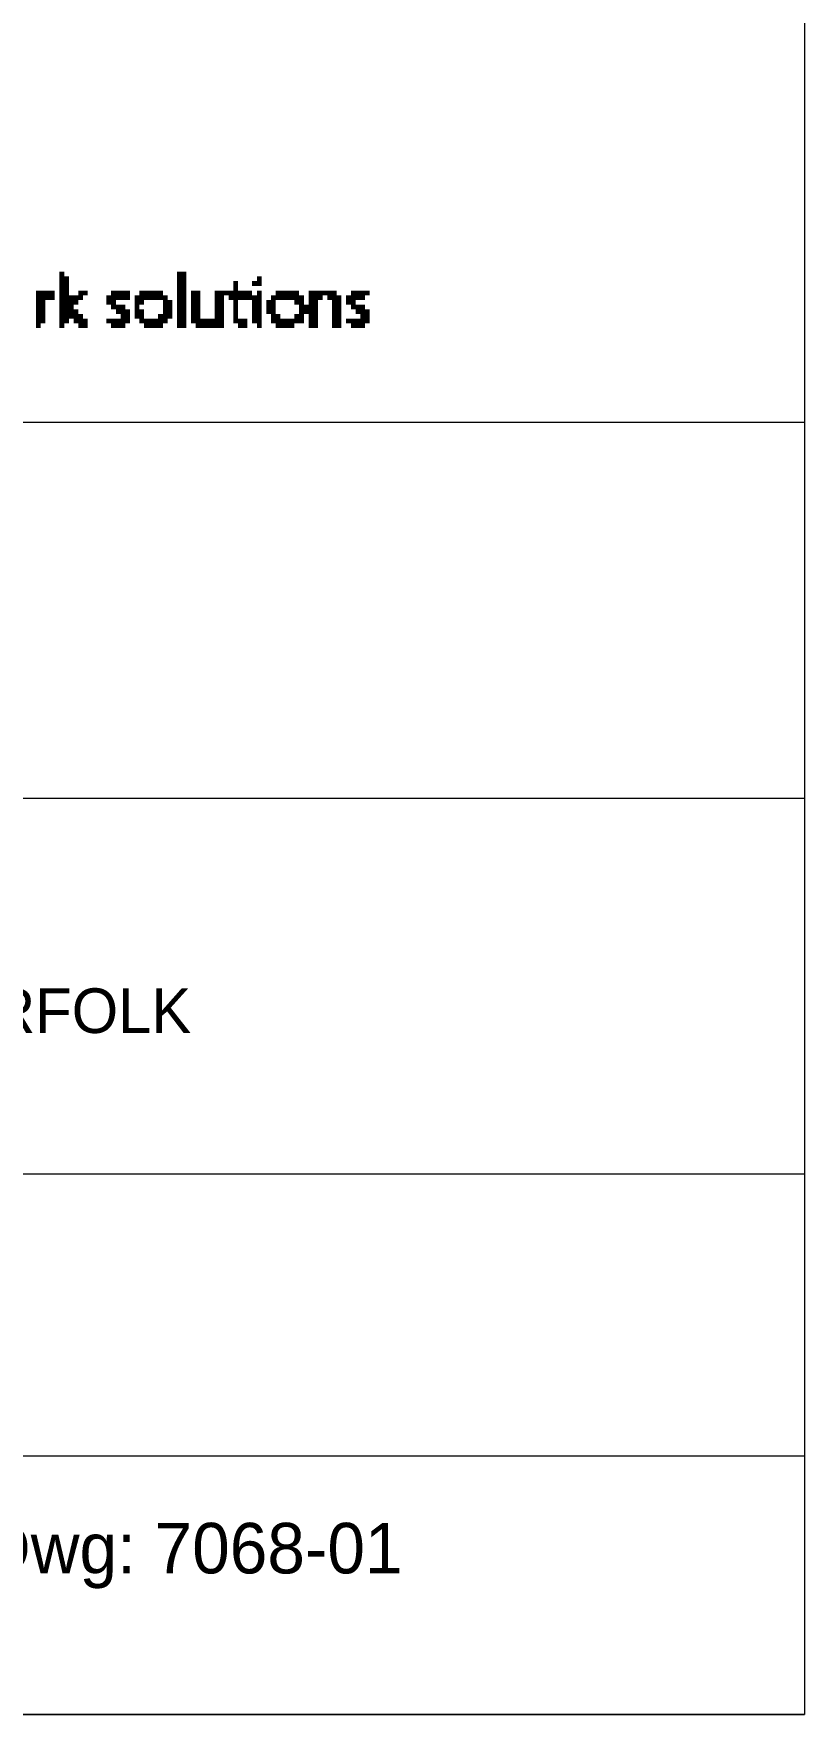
# Paper-space layout '01 Plans' of a CAD drawing. Header units: millimetres. Extents: x 5 to 415, y 7 to 290.
# Drawn here: x 382.2 to 415, y 7 to 78.5 of the extents above; entities that cross this region are included whole.
import ezdxf

# ---------------------------------------------------------------- set-up
doc = ezdxf.new("R2010")
doc.units = ezdxf.units.MM
for name, color, linetype in [('BRANDING', 7, 'Continuous'), ('SHEET', 7, 'Continuous'), ('TEXT', 7, 'Continuous')]:
    doc.layers.add(name, color=color, linetype=linetype)

# ---------------------------------------------------------------- blocks, each defined once
blk = doc.blocks.new('SHEET_01')
at = {"layer": 'BRANDING'}
for points in [[(383.3, 68.4), (383.5, 68.4), (383.3, 68.2), (383.5, 68.2)], [(383.3, 68.2), (383.5, 68.2), (383.3, 68), (383.5, 68)], [(383.3, 68), (383.5, 68), (383.3, 67.8), (383.5, 67.8)], [(383.5, 68.2), (383.7, 68.2), (383.5, 68), (383.7, 68)], [(383.5, 68), (383.7, 68), (383.5, 67.8), (383.7, 67.8)], [(388.3, 68.4), (388.5, 68.4), (388.3, 68.2), (388.5, 68.2)], [(388.3, 68.2), (388.5, 68.2), (388.3, 68), (388.5, 68)], [(388.3, 68), (388.5, 68), (388.3, 67.8), (388.5, 67.8)], [(388.5, 68.4), (388.7, 68.4), (388.5, 68.2), (388.7, 68.2)], [(388.5, 68.2), (388.7, 68.2), (388.5, 68), (388.7, 68)], [(388.5, 68), (388.7, 68), (388.5, 67.8), (388.7, 67.8)], [(390.7, 68), (390.9, 68), (390.7, 67.8), (390.9, 67.8)], [(391.5, 68), (391.7, 68), (391.5, 67.8), (391.7, 67.8)], [(391.7, 68.2), (391.9, 68.2), (391.7, 68), (391.9, 68)], [(391.7, 68), (391.9, 68), (391.7, 67.8), (391.9, 67.8)], [(382.3, 67.6), (382.5, 67.6), (382.3, 67.4), (382.5, 67.4)], [(382.3, 67.4), (382.7, 67.4), (382.3, 67.2), (382.7, 67.2)], [(382.5, 67.6), (382.7, 67.6), (382.5, 67.4), (382.7, 67.4)], [(382.7, 67.6), (382.9, 67.6), (382.7, 67.4), (382.9, 67.4)], [(382.7, 67.4), (382.9, 67.4), (382.7, 67.2), (382.9, 67.2)], [(382.9, 67.6), (383.1, 67.6), (382.9, 67.4), (383.1, 67.4)], [(382.9, 67.4), (383.1, 67.4), (382.9, 67.2), (383.1, 67.2)], [(383.3, 67.8), (383.5, 67.8), (383.3, 67.6), (383.5, 67.6)], [(383.3, 67.6), (383.5, 67.6), (383.3, 67.4), (383.5, 67.4)], [(383.3, 67.4), (383.5, 67.4), (383.3, 67.2), (383.5, 67.2)], [(383.5, 67.8), (383.7, 67.8), (383.5, 67.6), (383.7, 67.6)], [(383.5, 67.6), (383.7, 67.6), (383.5, 67.4), (383.7, 67.4)], [(383.5, 67.4), (383.9, 67.4), (383.5, 67.2), (383.9, 67.2)], [(383.9, 67.4), (384.1, 67.4), (383.9, 67.2), (384.1, 67.2)], [(384.1, 67.6), (384.3, 67.6), (384.1, 67.4), (384.3, 67.4)], [(384.1, 67.4), (384.3, 67.4), (384.1, 67.2), (384.3, 67.2)], [(384.3, 67.6), (384.5, 67.6), (384.3, 67.4), (384.5, 67.4)], [(385.3, 67.4), (385.5, 67.4), (385.3, 67.2), (385.5, 67.2)], [(385.5, 67.6), (385.7, 67.6), (385.5, 67.4), (385.7, 67.4)], [(385.5, 67.4), (385.7, 67.4), (385.5, 67.2), (385.7, 67.2)], [(385.7, 67.6), (386.1, 67.6), (385.7, 67.4), (386.1, 67.4)], [(385.7, 67.4), (385.9, 67.4), (385.7, 67.2), (385.9, 67.2)], [(385.9, 67.4), (386.1, 67.4), (385.9, 67.2), (386.1, 67.2)], [(386.1, 67.6), (386.3, 67.6), (386.1, 67.4), (386.3, 67.4)], [(386.1, 67.4), (386.3, 67.4), (386.1, 67.2), (386.3, 67.2)], [(386.5, 67.4), (386.7, 67.4), (386.5, 67.2), (386.7, 67.2)], [(386.7, 67.6), (386.9, 67.6), (386.7, 67.4), (386.9, 67.4)], [(386.7, 67.4), (386.9, 67.4), (386.7, 67.2), (386.9, 67.2)], [(386.9, 67.6), (387.5, 67.6), (386.9, 67.4), (387.5, 67.4)], [(386.9, 67.4), (387.1, 67.4), (386.9, 67.2), (387.1, 67.2)], [(387.1, 67.4), (387.5, 67.4), (387.1, 67.2), (387.5, 67.2)], [(387.5, 67.6), (387.7, 67.6), (387.5, 67.4), (387.7, 67.4)], [(387.5, 67.4), (387.9, 67.4), (387.5, 67.2), (387.9, 67.2)], [(388.3, 67.8), (388.5, 67.8), (388.3, 67.6), (388.5, 67.6)], [(388.3, 67.6), (388.5, 67.6), (388.3, 67.4), (388.5, 67.4)], [(388.3, 67.4), (388.5, 67.4), (388.3, 67.2), (388.5, 67.2)], [(388.5, 67.8), (388.7, 67.8), (388.5, 67.6), (388.7, 67.6)], [(388.5, 67.6), (388.7, 67.6), (388.5, 67.4), (388.7, 67.4)], [(388.5, 67.4), (388.7, 67.4), (388.5, 67.2), (388.7, 67.2)], [(388.9, 67.6), (389.3, 67.6), (388.9, 67.4), (389.3, 67.4)], [(388.9, 67.4), (389.1, 67.4), (388.9, 67.2), (389.1, 67.2)], [(389.1, 67.4), (389.3, 67.4), (389.1, 67.2), (389.3, 67.2)], [(389.9, 67.6), (390.1, 67.6), (389.9, 67.4), (390.1, 67.4)], [(389.9, 67.4), (390.1, 67.4), (389.9, 67.2), (390.1, 67.2)], [(390.1, 67.6), (390.5, 67.6), (390.1, 67.4), (390.5, 67.4)], [(390.1, 67.4), (390.3, 67.4), (390.1, 67.2), (390.3, 67.2)], [(390.5, 67.6), (390.7, 67.6), (390.5, 67.4), (390.7, 67.4)], [(390.5, 67.4), (390.7, 67.4), (390.5, 67.2), (390.7, 67.2)], [(390.7, 67.8), (390.9, 67.8), (390.7, 67.6), (390.9, 67.6)], [(390.7, 67.6), (390.9, 67.6), (390.7, 67.4), (390.9, 67.4)], [(390.7, 67.4), (390.9, 67.4), (390.7, 67.2), (390.9, 67.2)], [(390.9, 67.6), (391.3, 67.6), (390.9, 67.4), (391.3, 67.4)], [(390.9, 67.4), (391.7, 67.4), (390.9, 67.2), (391.7, 67.2)], [(391.3, 67.6), (391.5, 67.6), (391.3, 67.4), (391.5, 67.4)], [(391.7, 67.6), (391.9, 67.6), (391.7, 67.4), (391.9, 67.4)], [(391.7, 67.4), (391.9, 67.4), (391.7, 67.2), (391.9, 67.2)], [(392.3, 67.4), (392.5, 67.4), (392.3, 67.2), (392.5, 67.2)], [(392.5, 67.6), (392.7, 67.6), (392.5, 67.4), (392.7, 67.4)], [(392.5, 67.4), (392.7, 67.4), (392.5, 67.2), (392.7, 67.2)], [(392.7, 67.6), (393.3, 67.6), (392.7, 67.4), (393.3, 67.4)], [(392.7, 67.4), (393.1, 67.4), (392.7, 67.2), (393.1, 67.2)], [(393.1, 67.4), (393.3, 67.4), (393.1, 67.2), (393.3, 67.2)], [(393.3, 67.6), (393.5, 67.6), (393.3, 67.4), (393.5, 67.4)], [(393.3, 67.4), (393.5, 67.4), (393.3, 67.2), (393.5, 67.2)], [(393.5, 67.4), (393.7, 67.4), (393.5, 67.2), (393.7, 67.2)], [(393.9, 67.6), (394.1, 67.6), (393.9, 67.4), (394.1, 67.4)], [(393.9, 67.4), (394.1, 67.4), (393.9, 67.2), (394.1, 67.2)], [(394.1, 67.6), (394.5, 67.6), (394.1, 67.4), (394.5, 67.4)], [(394.1, 67.4), (394.3, 67.4), (394.1, 67.2), (394.3, 67.2)], [(394.3, 67.4), (394.5, 67.4), (394.3, 67.2), (394.5, 67.2)], [(394.5, 67.6), (394.9, 67.6), (394.5, 67.4), (394.9, 67.4)], [(394.7, 67.4), (394.9, 67.4), (394.7, 67.2), (394.9, 67.2)], [(394.9, 67.6), (395.1, 67.6), (394.9, 67.4), (395.1, 67.4)], [(394.9, 67.4), (395.1, 67.4), (394.9, 67.2), (395.1, 67.2)], [(395.1, 67.4), (395.3, 67.4), (395.1, 67.2), (395.3, 67.2)], [(395.5, 67.4), (395.7, 67.4), (395.5, 67.2), (395.7, 67.2)], [(395.7, 67.6), (395.9, 67.6), (395.7, 67.4), (395.9, 67.4)], [(395.7, 67.4), (395.9, 67.4), (395.7, 67.2), (395.9, 67.2)], [(395.9, 67.6), (396.1, 67.6), (395.9, 67.4), (396.1, 67.4)], [(395.9, 67.4), (396.1, 67.4), (395.9, 67.2), (396.1, 67.2)], [(396.1, 67.6), (396.3, 67.6), (396.1, 67.4), (396.3, 67.4)], [(396.1, 67.4), (396.3, 67.4), (396.1, 67.2), (396.3, 67.2)], [(396.3, 67.6), (396.5, 67.6), (396.3, 67.4), (396.5, 67.4)], [(382.3, 67.2), (382.5, 67.2), (382.3, 67), (382.5, 67)], [(382.3, 67), (382.5, 67), (382.3, 66.8), (382.5, 66.8)], [(382.3, 66.8), (382.5, 66.8), (382.3, 66.6), (382.5, 66.6)], [(382.3, 66.6), (382.5, 66.6), (382.3, 66.4), (382.5, 66.4)], [(382.5, 67.2), (382.7, 67.2), (382.5, 67), (382.7, 67)], [(382.5, 67), (382.7, 67), (382.5, 66.8), (382.7, 66.8)], [(382.5, 66.8), (382.7, 66.8), (382.5, 66.6), (382.7, 66.6)], [(382.5, 66.6), (382.7, 66.6), (382.5, 66.4), (382.7, 66.4)], [(383.3, 67.2), (383.5, 67.2), (383.3, 67), (383.5, 67)], [(383.3, 67), (383.9, 67), (383.3, 66.8), (383.9, 66.8)], [(383.3, 66.8), (383.5, 66.8), (383.3, 66.6), (383.5, 66.6)], [(383.3, 66.6), (383.5, 66.6), (383.3, 66.4), (383.5, 66.4)], [(383.5, 67.2), (383.7, 67.2), (383.5, 67), (383.7, 67)], [(383.5, 66.8), (383.7, 66.8), (383.5, 66.6), (383.7, 66.6)], [(383.5, 66.6), (383.7, 66.6), (383.5, 66.4), (383.7, 66.4)], [(383.7, 67.2), (383.9, 67.2), (383.7, 67), (383.9, 67)], [(383.7, 66.8), (383.9, 66.8), (383.7, 66.6), (383.9, 66.6)], [(383.7, 66.6), (383.9, 66.6), (383.7, 66.4), (383.9, 66.4)], [(383.9, 67.2), (384.1, 67.2), (383.9, 67), (384.1, 67)], [(383.9, 66.8), (384.1, 66.8), (383.9, 66.6), (384.1, 66.6)], [(383.9, 66.6), (384.1, 66.6), (383.9, 66.4), (384.1, 66.4)], [(384.1, 66.6), (384.3, 66.6), (384.1, 66.4), (384.3, 66.4)], [(385.3, 67.2), (385.5, 67.2), (385.3, 67), (385.5, 67)], [(385.5, 67.2), (385.7, 67.2), (385.5, 67), (385.7, 67)], [(385.5, 67), (385.7, 67), (385.5, 66.8), (385.7, 66.8)], [(385.7, 67), (385.9, 67), (385.7, 66.8), (385.9, 66.8)], [(385.7, 66.8), (385.9, 66.8), (385.7, 66.6), (385.9, 66.6)], [(385.9, 67), (386.1, 67), (385.9, 66.8), (386.1, 66.8)], [(385.9, 66.8), (386.1, 66.8), (385.9, 66.6), (386.1, 66.6)], [(385.9, 66.6), (386.1, 66.6), (385.9, 66.4), (386.1, 66.4)], [(386.1, 66.8), (386.3, 66.8), (386.1, 66.6), (386.3, 66.6)], [(386.1, 66.6), (386.3, 66.6), (386.1, 66.4), (386.3, 66.4)], [(386.5, 67.2), (386.7, 67.2), (386.5, 67), (386.7, 67)], [(386.5, 67), (386.7, 67), (386.5, 66.8), (386.7, 66.8)], [(386.5, 66.8), (386.7, 66.8), (386.5, 66.6), (386.7, 66.6)], [(386.5, 66.6), (386.9, 66.6), (386.5, 66.4), (386.9, 66.4)], [(386.7, 67.2), (386.9, 67.2), (386.7, 67), (386.9, 67)], [(386.7, 66.8), (386.9, 66.8), (386.7, 66.6), (386.9, 66.6)], [(387.5, 66.6), (387.7, 66.6), (387.5, 66.4), (387.7, 66.4)], [(387.7, 67.2), (387.9, 67.2), (387.7, 67), (387.9, 67)], [(387.7, 67), (388.1, 67), (387.7, 66.8), (388.1, 66.8)], [(387.7, 66.8), (388.1, 66.8), (387.7, 66.6), (388.1, 66.6)], [(387.7, 66.6), (387.9, 66.6), (387.7, 66.4), (387.9, 66.4)], [(387.9, 67.2), (388.1, 67.2), (387.9, 67), (388.1, 67)], [(387.9, 66.6), (388.1, 66.6), (387.9, 66.4), (388.1, 66.4)], [(388.3, 67.2), (388.5, 67.2), (388.3, 67), (388.5, 67)], [(388.3, 67), (388.5, 67), (388.3, 66.8), (388.5, 66.8)], [(388.3, 66.8), (388.5, 66.8), (388.3, 66.6), (388.5, 66.6)], [(388.3, 66.6), (388.5, 66.6), (388.3, 66.4), (388.5, 66.4)], [(388.5, 67.2), (388.7, 67.2), (388.5, 67), (388.7, 67)], [(388.5, 67), (388.7, 67), (388.5, 66.8), (388.7, 66.8)], [(388.5, 66.8), (388.7, 66.8), (388.5, 66.6), (388.7, 66.6)], [(388.5, 66.6), (388.7, 66.6), (388.5, 66.4), (388.7, 66.4)], [(388.9, 67.2), (389.1, 67.2), (388.9, 67), (389.1, 67)], [(388.9, 67), (389.1, 67), (388.9, 66.8), (389.1, 66.8)], [(388.9, 66.8), (389.1, 66.8), (388.9, 66.6), (389.1, 66.6)], [(388.9, 66.6), (389.3, 66.6), (388.9, 66.4), (389.3, 66.4)], [(389.1, 67.2), (389.3, 67.2), (389.1, 67), (389.3, 67)], [(389.1, 67), (389.3, 67), (389.1, 66.8), (389.3, 66.8)], [(389.1, 66.8), (389.3, 66.8), (389.1, 66.6), (389.3, 66.6)], [(389.9, 67.2), (390.1, 67.2), (389.9, 67), (390.1, 67)], [(389.9, 67), (390.1, 67), (389.9, 66.8), (390.1, 66.8)], [(389.9, 66.8), (390.1, 66.8), (389.9, 66.6), (390.1, 66.6)], [(389.9, 66.6), (390.1, 66.6), (389.9, 66.4), (390.1, 66.4)], [(390.1, 67.2), (390.3, 67.2), (390.1, 67), (390.3, 67)], [(390.1, 67), (390.3, 67), (390.1, 66.8), (390.3, 66.8)], [(390.1, 66.8), (390.3, 66.8), (390.1, 66.6), (390.3, 66.6)], [(390.1, 66.6), (390.3, 66.6), (390.1, 66.4), (390.3, 66.4)], [(390.7, 67.2), (390.9, 67.2), (390.7, 67), (390.9, 67)], [(390.7, 67), (390.9, 67), (390.7, 66.8), (390.9, 66.8)], [(390.7, 66.8), (390.9, 66.8), (390.7, 66.6), (390.9, 66.6)], [(390.7, 66.6), (390.9, 66.6), (390.7, 66.4), (390.9, 66.4)], [(391.5, 67.2), (391.7, 67.2), (391.5, 67), (391.7, 67)], [(391.5, 67), (391.7, 67), (391.5, 66.8), (391.7, 66.8)], [(391.5, 66.8), (391.7, 66.8), (391.5, 66.6), (391.7, 66.6)], [(391.5, 66.6), (391.7, 66.6), (391.5, 66.4), (391.7, 66.4)], [(391.7, 67.2), (391.9, 67.2), (391.7, 67), (391.9, 67)], [(391.7, 67), (391.9, 67), (391.7, 66.8), (391.9, 66.8)], [(391.7, 66.8), (391.9, 66.8), (391.7, 66.6), (391.9, 66.6)], [(391.7, 66.6), (391.9, 66.6), (391.7, 66.4), (391.9, 66.4)], [(392.1, 67.2), (392.3, 67.2), (392.1, 67), (392.3, 67)], [(392.1, 67), (392.3, 67), (392.1, 66.8), (392.3, 66.8)], [(392.1, 66.8), (392.3, 66.8), (392.1, 66.6), (392.3, 66.6)], [(392.3, 67.2), (392.5, 67.2), (392.3, 67), (392.5, 67)], [(392.3, 67), (392.5, 67), (392.3, 66.8), (392.5, 66.8)], [(392.3, 66.8), (392.5, 66.8), (392.3, 66.6), (392.5, 66.6)], [(392.3, 66.6), (392.5, 66.6), (392.3, 66.4), (392.5, 66.4)], [(392.5, 66.6), (392.7, 66.6), (392.5, 66.4), (392.7, 66.4)], [(393.3, 67.2), (393.5, 67.2), (393.3, 67), (393.5, 67)], [(393.3, 66.6), (393.5, 66.6), (393.3, 66.4), (393.5, 66.4)], [(393.5, 67.2), (393.7, 67.2), (393.5, 67), (393.7, 67)], [(393.5, 67), (393.7, 67), (393.5, 66.8), (393.7, 66.8)], [(393.5, 66.8), (393.7, 66.8), (393.5, 66.6), (393.7, 66.6)], [(393.5, 66.6), (393.7, 66.6), (393.5, 66.4), (393.7, 66.4)], [(393.7, 67), (393.9, 67), (393.7, 66.8), (393.9, 66.8)], [(393.7, 66.8), (393.9, 66.8), (393.7, 66.6), (393.9, 66.6)], [(393.9, 67.2), (394.1, 67.2), (393.9, 67), (394.1, 67)], [(393.9, 67), (394.1, 67), (393.9, 66.8), (394.1, 66.8)], [(393.9, 66.8), (394.1, 66.8), (393.9, 66.6), (394.1, 66.6)], [(393.9, 66.6), (394.1, 66.6), (393.9, 66.4), (394.1, 66.4)], [(394.1, 67.2), (394.3, 67.2), (394.1, 67), (394.3, 67)], [(394.1, 67), (394.3, 67), (394.1, 66.8), (394.3, 66.8)], [(394.1, 66.8), (394.3, 66.8), (394.1, 66.6), (394.3, 66.6)], [(394.1, 66.6), (394.3, 66.6), (394.1, 66.4), (394.3, 66.4)], [(394.9, 67.2), (395.1, 67.2), (394.9, 67), (395.1, 67)], [(394.9, 67), (395.1, 67), (394.9, 66.8), (395.1, 66.8)], [(394.9, 66.8), (395.1, 66.8), (394.9, 66.6), (395.1, 66.6)], [(394.9, 66.6), (395.1, 66.6), (394.9, 66.4), (395.1, 66.4)], [(395.1, 67.2), (395.3, 67.2), (395.1, 67), (395.3, 67)], [(395.1, 67), (395.3, 67), (395.1, 66.8), (395.3, 66.8)], [(395.1, 66.8), (395.3, 66.8), (395.1, 66.6), (395.3, 66.6)], [(395.1, 66.6), (395.3, 66.6), (395.1, 66.4), (395.3, 66.4)], [(395.5, 67.2), (395.7, 67.2), (395.5, 67), (395.7, 67)], [(395.7, 67.2), (395.9, 67.2), (395.7, 67), (395.9, 67)], [(395.7, 67), (396.1, 67), (395.7, 66.8), (396.1, 66.8)], [(395.9, 66.8), (396.1, 66.8), (395.9, 66.6), (396.1, 66.6)], [(396.1, 67), (396.3, 67), (396.1, 66.8), (396.3, 66.8)], [(396.1, 66.8), (396.3, 66.8), (396.1, 66.6), (396.3, 66.6)], [(396.1, 66.6), (396.3, 66.6), (396.1, 66.4), (396.3, 66.4)], [(396.3, 66.8), (396.5, 66.8), (396.3, 66.6), (396.5, 66.6)], [(396.3, 66.6), (396.5, 66.6), (396.3, 66.4), (396.5, 66.4)], [(382.3, 66.4), (382.5, 66.4), (382.3, 66.2), (382.5, 66.2)], [(382.3, 66.2), (382.5, 66.2), (382.3, 66), (382.5, 66)], [(382.5, 66.4), (382.7, 66.4), (382.5, 66.2), (382.7, 66.2)], [(383.3, 66.4), (383.5, 66.4), (383.3, 66.2), (383.5, 66.2)], [(383.3, 66.2), (383.5, 66.2), (383.3, 66), (383.5, 66)], [(383.5, 66.4), (383.7, 66.4), (383.5, 66.2), (383.7, 66.2)], [(383.9, 66.4), (384.1, 66.4), (383.9, 66.2), (384.1, 66.2)], [(384.1, 66.4), (384.3, 66.4), (384.1, 66.2), (384.3, 66.2)], [(384.1, 66.2), (384.5, 66.2), (384.1, 66), (384.5, 66)], [(384.3, 66.4), (384.5, 66.4), (384.3, 66.2), (384.5, 66.2)], [(385.3, 66.4), (385.5, 66.4), (385.3, 66.2), (385.5, 66.2)], [(385.5, 66.4), (385.7, 66.4), (385.5, 66.2), (385.7, 66.2)], [(385.5, 66.2), (385.7, 66.2), (385.5, 66), (385.7, 66)], [(385.7, 66.4), (385.9, 66.4), (385.7, 66.2), (385.9, 66.2)], [(385.7, 66.2), (385.9, 66.2), (385.7, 66), (385.9, 66)], [(385.9, 66.4), (386.1, 66.4), (385.9, 66.2), (386.1, 66.2)], [(385.9, 66.2), (386.1, 66.2), (385.9, 66), (386.1, 66)], [(386.1, 66.4), (386.3, 66.4), (386.1, 66.2), (386.3, 66.2)], [(386.7, 66.4), (386.9, 66.4), (386.7, 66.2), (386.9, 66.2)], [(386.9, 66.4), (387.1, 66.4), (386.9, 66.2), (387.1, 66.2)], [(386.9, 66.2), (387.1, 66.2), (386.9, 66), (387.1, 66)], [(387.1, 66.4), (387.3, 66.4), (387.1, 66.2), (387.3, 66.2)], [(387.1, 66.2), (387.5, 66.2), (387.1, 66), (387.5, 66)], [(387.3, 66.4), (387.5, 66.4), (387.3, 66.2), (387.5, 66.2)], [(387.5, 66.4), (387.7, 66.4), (387.5, 66.2), (387.7, 66.2)], [(387.5, 66.2), (387.7, 66.2), (387.5, 66), (387.7, 66)], [(387.7, 66.4), (387.9, 66.4), (387.7, 66.2), (387.9, 66.2)], [(388.3, 66.4), (388.5, 66.4), (388.3, 66.2), (388.5, 66.2)], [(388.3, 66.2), (388.5, 66.2), (388.3, 66), (388.5, 66)], [(388.5, 66.4), (388.7, 66.4), (388.5, 66.2), (388.7, 66.2)], [(388.5, 66.2), (388.7, 66.2), (388.5, 66), (388.7, 66)], [(388.9, 66.4), (389.1, 66.4), (388.9, 66.2), (389.1, 66.2)], [(389.1, 66.4), (389.3, 66.4), (389.1, 66.2), (389.3, 66.2)], [(389.1, 66.2), (389.3, 66.2), (389.1, 66), (389.3, 66)], [(389.3, 66.4), (389.5, 66.4), (389.3, 66.2), (389.5, 66.2)], [(389.3, 66.2), (389.7, 66.2), (389.3, 66), (389.7, 66)], [(389.5, 66.4), (389.7, 66.4), (389.5, 66.2), (389.7, 66.2)], [(389.7, 66.4), (389.9, 66.4), (389.7, 66.2), (389.9, 66.2)], [(389.7, 66.2), (389.9, 66.2), (389.7, 66), (389.9, 66)], [(389.9, 66.4), (390.1, 66.4), (389.9, 66.2), (390.1, 66.2)], [(389.9, 66.2), (390.3, 66.2), (389.9, 66), (390.3, 66)], [(390.1, 66.4), (390.3, 66.4), (390.1, 66.2), (390.3, 66.2)], [(390.7, 66.4), (390.9, 66.4), (390.7, 66.2), (390.9, 66.2)], [(390.9, 66.4), (391.1, 66.4), (390.9, 66.2), (391.1, 66.2)], [(390.9, 66.2), (391.3, 66.2), (390.9, 66), (391.3, 66)], [(391.1, 66.4), (391.3, 66.4), (391.1, 66.2), (391.3, 66.2)], [(391.5, 66.4), (391.7, 66.4), (391.5, 66.2), (391.7, 66.2)], [(391.7, 66.4), (391.9, 66.4), (391.7, 66.2), (391.9, 66.2)], [(391.7, 66.2), (391.9, 66.2), (391.7, 66), (391.9, 66)], [(392.3, 66.4), (392.5, 66.4), (392.3, 66.2), (392.5, 66.2)], [(392.5, 66.4), (392.7, 66.4), (392.5, 66.2), (392.7, 66.2)], [(392.5, 66.2), (392.7, 66.2), (392.5, 66), (392.7, 66)], [(392.7, 66.4), (392.9, 66.4), (392.7, 66.2), (392.9, 66.2)], [(392.7, 66.2), (392.9, 66.2), (392.7, 66), (392.9, 66)], [(392.9, 66.4), (393.1, 66.4), (392.9, 66.2), (393.1, 66.2)], [(392.9, 66.2), (393.1, 66.2), (392.9, 66), (393.1, 66)], [(393.1, 66.4), (393.3, 66.4), (393.1, 66.2), (393.3, 66.2)], [(393.1, 66.2), (393.3, 66.2), (393.1, 66), (393.3, 66)], [(393.3, 66.4), (393.5, 66.4), (393.3, 66.2), (393.5, 66.2)], [(393.5, 66.4), (393.7, 66.4), (393.5, 66.2), (393.7, 66.2)], [(393.9, 66.4), (394.1, 66.4), (393.9, 66.2), (394.1, 66.2)], [(393.9, 66.2), (394.1, 66.2), (393.9, 66), (394.1, 66)], [(394.1, 66.4), (394.3, 66.4), (394.1, 66.2), (394.3, 66.2)], [(394.1, 66.2), (394.3, 66.2), (394.1, 66), (394.3, 66)], [(394.9, 66.4), (395.1, 66.4), (394.9, 66.2), (395.1, 66.2)], [(394.9, 66.2), (395.1, 66.2), (394.9, 66), (395.1, 66)], [(395.1, 66.4), (395.3, 66.4), (395.1, 66.2), (395.3, 66.2)], [(395.1, 66.2), (395.3, 66.2), (395.1, 66), (395.3, 66)], [(395.5, 66.4), (395.9, 66.4), (395.5, 66.2), (395.9, 66.2)], [(395.7, 66.2), (395.9, 66.2), (395.7, 66), (395.9, 66)], [(395.9, 66.4), (396.1, 66.4), (395.9, 66.2), (396.1, 66.2)], [(395.9, 66.2), (396.1, 66.2), (395.9, 66), (396.1, 66)], [(396.1, 66.4), (396.3, 66.4), (396.1, 66.2), (396.3, 66.2)], [(396.1, 66.2), (396.3, 66.2), (396.1, 66), (396.3, 66)], [(396.3, 66.4), (396.5, 66.4), (396.3, 66.2), (396.5, 66.2)]]:
    blk.add_solid(points, dxfattribs=at)
at = {"layer": 'SHEET', "lineweight": 18}
for p, q in [((415, 290), (415, 7)), ((342, 62), (415, 62)), ((342, 46), (415, 46)), ((342, 30), (415, 30)), ((342, 18), (415, 18)), ((415, 7), (5, 7)), ((342, 7), (415, 7))]:
    blk.add_line(p, q, dxfattribs=at)
at = {"layer": 'TEXT'}
for s, height, p in [('SOUTH ROAD, BECCLES, NORFOLK', 1.9, (345, 36)), ('Dwg: 7068-01', 2.15, (380, 13))]:
    blk.add_text(s, height=height, dxfattribs=at).set_placement(p)

psp = doc.layouts.new('01 Plans')

# ---------------------------------------------------------------- block references
psp.add_blockref('SHEET_01', (0, 0))

doc.saveas('drawing.dxf')
